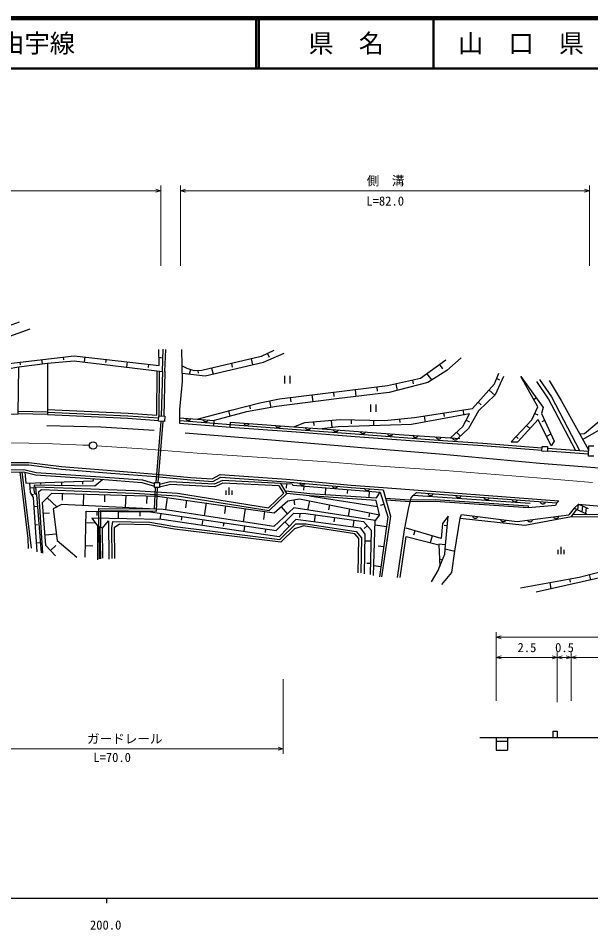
# Model space of a CAD drawing. Units: millimetres, scale not verified. Extents: x 40000 to 680000, y 20000 to 380000.
# Drawn here: x 250481 to 364220, y 198715 to 380000 of the extents above; entities that cross this region are included whole.
import ezdxf
from ezdxf.enums import TextEntityAlignment as Align

# ---------------------------------------------------------------- set-up
doc = ezdxf.new("R2010")
doc.units = ezdxf.units.MM
doc.header["$LTSCALE"] = 1000
doc.linetypes.add('CHAIN', pattern=[18.5, 12, -1.5, 3.5, -1.5])
for name, color, linetype, lineweight in [('M-BGD', 7, 'Continuous', 25), ('M-BMK', 2, 'CHAIN', 13), ('M-BMK-SRVR', 3, 'Continuous', 25), ('M-STR-HTXT', 7, 'Continuous', 13), ('M-TTL', 2, 'Continuous', 140), ('M-TTL-BAND', 7, 'Continuous', 25), ('M-TTL-LINE', 7, 'Continuous', 50)]:
    doc.layers.add(name, color=color, linetype=linetype, lineweight=lineweight)
doc.layers.add('M-TTL-TXT', color=7, linetype='Continuous')
doc.styles.add('ＭＳ ゴシック', font='')
doc.styles.get('ＭＳ ゴシック').set_extended_font_data('MS Gothic')

msp = doc.modelspace()

# ---------------------------------------------------------------- linework, layer by layer
at = {"layer": 'M-BGD'}
for p, q in [((241592, 316278), (250703, 319604)), ((252768, 318129), (242493, 314453)), ((278471, 310963), (278428, 314133)), ((279124, 309747), (279279, 314159)), ((279623, 309732), (279779, 314142)), ((282936, 314115), (283055, 307732)), ((301249, 313906), (298713, 312713)), ((248613, 311302), (261589, 312891)), ((255101, 312096), (255206, 311243)), ((256304, 311373), (261578, 311875)), ((259427, 312626), (259496, 312059)), ((261578, 311875), (279124, 309747)), ((261589, 312891), (278471, 310963)), ((263700, 312650), (263583, 311632)), ((267920, 312168), (267848, 311539)), ((278450, 312548), (278914, 312554)), ((298713, 312713), (286932, 309969)), ((296750, 312256), (297027, 311067)), ((299220, 311580), (303307, 313399)), ((299981, 313310), (300306, 312620)), ((330418, 308396), (335396, 312036)), ((338488, 312431), (335615, 309931)), ((248298, 310245), (250598, 310696)), ((250486, 301291), (250598, 310696)), ((250598, 310696), (256304, 311373)), ((250776, 311567), (250837, 311064)), ((256304, 311373), (256289, 301180)), ((272141, 311686), (272018, 310609)), ((276361, 311204), (276285, 310540)), ((284039, 310327), (282996, 310894)), ((285411, 309880), (284039, 310327)), ((284725, 310104), (284442, 309236)), ((287618, 308866), (299220, 311580)), ((288896, 310427), (289174, 309230)), ((292823, 311341), (292990, 310626)), ((334151, 311126), (334786, 310258)), ((277993, 301040), (278050, 309877)), ((278492, 300907), (278550, 309817)), ((279124, 309747), (278888, 300883)), ((279623, 309732), (279388, 300869)), ((283024, 309402), (287618, 308866)), ((286932, 309969), (285411, 309880)), ((286172, 309925), (286203, 309387)), ((303355, 308870), (303355, 307370)), ((304507, 307370), (304507, 308870)), ((323840, 306927), (330418, 308396)), ((331663, 309306), (332579, 308053)), ((335615, 309931), (331822, 307585)), ((345097, 307257), (345976, 309411)), ((346854, 308759), (345238, 305130)), ((345536, 308334), (346109, 308100)), ((353715, 302689), (350297, 308725)), ((350297, 308725), (354762, 302566)), ((283055, 307732), (282488, 302155)), ((302368, 304299), (320133, 306492)), ((320133, 306492), (323840, 306927)), ((321693, 306664), (321794, 305833)), ((331822, 307585), (324191, 305567)), ((325485, 307294), (325777, 305987)), ((328774, 308029), (328932, 307321)), ((340759, 302408), (345097, 307257)), ((351152, 307216), (351254, 307273)), ((355841, 304330), (353478, 307749)), ((354054, 308147), (356442, 304692)), ((355966, 307975), (358355, 304003)), ((362955, 297442), (375398, 307849)), ((304515, 304562), (304618, 303717)), ((308809, 305087), (308981, 303685)), ((313104, 305613), (313206, 304775)), ((324191, 305567), (313688, 304274)), ((317398, 306139), (317568, 304748)), ((345238, 305130), (341949, 301898)), ((344012, 306044), (345141, 305034)), ((356442, 304692), (361987, 294028)), ((292757, 302036), (298479, 303534)), ((301761, 302792), (295834, 301751)), ((296401, 302992), (296572, 302337)), ((298479, 303534), (302368, 304299)), ((300423, 303917), (300682, 302602)), ((313688, 304274), (301761, 302792)), ((320440, 303210), (320440, 301710)), ((321592, 301710), (321592, 303210)), ((341843, 303620), (342427, 303098)), ((352861, 304198), (353370, 304486)), ((361167, 294087), (355841, 304330)), ((358355, 304003), (363800, 294147)), ((246096, 301203), (250486, 301291)), ((256289, 301180), (250486, 301291)), ((256289, 301680), (250496, 301790)), ((256289, 301680), (266458, 301201)), ((256289, 301180), (266435, 300702)), ((256313, 302180), (266481, 301701)), ((266458, 301201), (272279, 300938)), ((266481, 301701), (272307, 301438)), ((272279, 300938), (278381, 300511)), ((272307, 301438), (277993, 301040)), ((282488, 302155), (282518, 299500)), ((286015, 300283), (292757, 302036)), ((295834, 301751), (289421, 299983)), ((292247, 301908), (292526, 300839)), ((340163, 301302), (328624, 299176)), ((329219, 300565), (340759, 302408)), ((334989, 301487), (335095, 300824)), ((338774, 298836), (340163, 301302)), ((338835, 302101), (338997, 301088)), ((341949, 301898), (339965, 298410)), ((352484, 300133), (353715, 302689)), ((353099, 301411), (353736, 301105)), ((354762, 302566), (354424, 301365)), ((354424, 301365), (356949, 295884)), ((266435, 300702), (272250, 300439)), ((272250, 300439), (278351, 300012)), ((277902, 287671), (278904, 299817)), ((278301, 287638), (279303, 299784)), ((278341, 299842), (278405, 300912)), ((279535, 299770), (278341, 299842)), ((278405, 300912), (279599, 300840)), ((279599, 300840), (279535, 299770)), ((282506, 300536), (286015, 300283)), ((282518, 299500), (289341, 298965)), ((282557, 299999), (289380, 299464)), ((286015, 300283), (289421, 299983)), ((289341, 298965), (289421, 299983)), ((289380, 299464), (292646, 299188)), ((292608, 298690), (292681, 299666)), ((292646, 299188), (305750, 298213)), ((292681, 299666), (305259, 298771)), ((305259, 298771), (307387, 299573)), ((307387, 299573), (314419, 300168)), ((309145, 299722), (309208, 298975)), ((312661, 300019), (312783, 298580)), ((328624, 299176), (314022, 298722)), ((314419, 300168), (323265, 299998)), ((316630, 300126), (316615, 299332)), ((321053, 300041), (321032, 298940)), ((323265, 299998), (329219, 300565)), ((326242, 300282), (326309, 299576)), ((331142, 300872), (331333, 299675)), ((339469, 300069), (340123, 299701)), ((348388, 295730), (352484, 300133)), ((353777, 300226), (349712, 295761)), ((356333, 294991), (353777, 300226)), ((355055, 299995), (354484, 299732)), ((256157, 299000), (266919, 298728)), ((266919, 298728), (277500, 298063)), ((283658, 297542), (300805, 296129)), ((289341, 298965), (292608, 298690)), ((292608, 298690), (305713, 297715)), ((305259, 298771), (310864, 298359)), ((305713, 297715), (317409, 296824)), ((305750, 298213), (317447, 297323)), ((314022, 298722), (310864, 298359)), ((310864, 298359), (327076, 297143)), ((317447, 297323), (334820, 296028)), ((336329, 296566), (338774, 298836)), ((337551, 297701), (338325, 296867)), ((339965, 298410), (337896, 296463)), ((351460, 299032), (352126, 298412)), ((362031, 297348), (362955, 297442)), ((367454, 299001), (362640, 296246)), ((300805, 296129), (318698, 294635)), ((317409, 296824), (334785, 295529)), ((327076, 297143), (336329, 296566)), ((334785, 295529), (342758, 295003)), ((334820, 296028), (342794, 295502)), ((336329, 296566), (338203, 296443)), ((342794, 295502), (354534, 294571)), ((348388, 295730), (349712, 295761)), ((349412, 296831), (349826, 296446)), ((356317, 297254), (355428, 296844)), ((356949, 295884), (356333, 294991)), ((318698, 294635), (334178, 293355)), ((342758, 295003), (354495, 294072)), ((354534, 293874), (354565, 294852)), ((355628, 293839), (354534, 293874)), ((354565, 294852), (355659, 294818)), ((355659, 294818), (355628, 293839)), ((355633, 293983), (363779, 293398)), ((355648, 294483), (363793, 293898)), ((363766, 292916), (363823, 294979)), ((363823, 294979), (364856, 294951)), ((334178, 293355), (354098, 291542)), ((364799, 292888), (363766, 292916)), ((234690, 291680), (252590, 291660)), ((235052, 291179), (252557, 291160)), ((235700, 289872), (251613, 290277)), ((251613, 290277), (254020, 289655)), ((252557, 291160), (259044, 290319)), ((252590, 291660), (259096, 290816)), ((259044, 290319), (268869, 289544)), ((259096, 290816), (268908, 290042)), ((354098, 291542), (379272, 289542)), ((235713, 289372), (251555, 289775)), ((250789, 289756), (252387, 276562)), ((253144, 274604), (251289, 289768)), ((251555, 289775), (253941, 289160)), ((251773, 289719), (251995, 287530)), ((253941, 289160), (266784, 288313)), ((254020, 289655), (266819, 288811)), ((265339, 288000), (265513, 288396)), ((267293, 288274), (265679, 286956)), ((266784, 288313), (275063, 287684)), ((266819, 288811), (275154, 288178)), ((268869, 289544), (277832, 288841)), ((268908, 290042), (277875, 289339)), ((277832, 288841), (284728, 288172)), ((277875, 289339), (284768, 288671)), ((284768, 288671), (289010, 288389)), ((289010, 288389), (290628, 289269)), ((289122, 287881), (290738, 288759)), ((290628, 289269), (303746, 288319)), ((290738, 288759), (303705, 287821)), ((303746, 288319), (316652, 287159)), ((251995, 287530), (265339, 288000)), ((252935, 285676), (252800, 287558)), ((252867, 286617), (253617, 286671)), ((253666, 287112), (253562, 286172)), ((265679, 286956), (253666, 287112)), ((254084, 285284), (253980, 286799)), ((253980, 286799), (264869, 286407)), ((254890, 287632), (254901, 287310)), ((259070, 287779), (259096, 287041)), ((263249, 287926), (263269, 287363)), ((275063, 287684), (277558, 286946)), ((275154, 288178), (277558, 287467)), ((277548, 282397), (277742, 286667)), ((277558, 286667), (277558, 287638)), ((277558, 287638), (278546, 287638)), ((278546, 286667), (277558, 286667)), ((277930, 281994), (278142, 286649)), ((280676, 287799), (278546, 287260)), ((278546, 287638), (278546, 286667)), ((280724, 287295), (278546, 286744)), ((289431, 287305), (280676, 287799)), ((289525, 286799), (280724, 287295)), ((284728, 288172), (289122, 287881)), ((291048, 288035), (289431, 287305)), ((291144, 287530), (289525, 286799)), ((302636, 287495), (291048, 288035)), ((302347, 287008), (291144, 287530)), ((292291, 286694), (292291, 285194)), ((303235, 285545), (302347, 287008)), ((303872, 285460), (302636, 287495)), ((302636, 287495), (304896, 287423)), ((303705, 287821), (316612, 286660)), ((303766, 287459), (303738, 286570)), ((304896, 287423), (305017, 287120)), ((305017, 287120), (322381, 285727)), ((307187, 286946), (307124, 286160)), ((311528, 286597), (311424, 285299)), ((316612, 286660), (322968, 286203)), ((316652, 287159), (323004, 286701)), ((323004, 286701), (357862, 284036)), ((253483, 284684), (252935, 285676)), ((253209, 285180), (253525, 285354)), ((254267, 273872), (253483, 284684)), ((253562, 286172), (253692, 285493)), ((253692, 285493), (254084, 285284)), ((254084, 285284), (255024, 273663)), ((254556, 285872), (255133, 286257)), ((255391, 273631), (254556, 285872)), ((255133, 286257), (264850, 285908)), ((255316, 283665), (257134, 285575)), ((256225, 284620), (258130, 282807)), ((257134, 285575), (278122, 284981)), ((259233, 285516), (259195, 284166)), ((263430, 285397), (263364, 283068)), ((264850, 285908), (273539, 285568)), ((264869, 286407), (273565, 286068)), ((267628, 285278), (267587, 283833)), ((271826, 285159), (271755, 282671)), ((273539, 285568), (282049, 285022)), ((273565, 286068), (282104, 285519)), ((276024, 285040), (275980, 283500)), ((278122, 284981), (301340, 281648)), ((280057, 284703), (279705, 282251)), ((282049, 285022), (300345, 282114)), ((282104, 285519), (300180, 282647)), ((291691, 286098), (291691, 285198)), ((292891, 286098), (292891, 285198)), ((300180, 282647), (303235, 285545)), ((300345, 282114), (303872, 285460)), ((303546, 285996), (308407, 285501)), ((308365, 285002), (303872, 285460)), ((321615, 284119), (308365, 285002)), ((308365, 285002), (321886, 282912)), ((308407, 285501), (321649, 284618)), ((315869, 286249), (315810, 285505)), ((320210, 285901), (320115, 284720)), ((321649, 284618), (322381, 285727)), ((322381, 285727), (323895, 280861)), ((322968, 286203), (324439, 280975)), ((328007, 282343), (328520, 284641)), ((328520, 284641), (328911, 285081)), ((328911, 285081), (329590, 285647)), ((352176, 283461), (328911, 285081)), ((329590, 285647), (357509, 283594)), ((253614, 282882), (254275, 282930)), ((255928, 275152), (255316, 283665)), ((259074, 283271), (257422, 282459)), ((279301, 282314), (259074, 283271)), ((283927, 284147), (283712, 282649)), ((287796, 283592), (287431, 281048)), ((291666, 283036), (291443, 281483)), ((301340, 281648), (304069, 284024)), ((302705, 282836), (303957, 281398)), ((304069, 284024), (306330, 284430)), ((305200, 284227), (305378, 283231)), ((306330, 284430), (322268, 281213)), ((308322, 284028), (307952, 282193)), ((312307, 283224), (312108, 282237)), ((322268, 281213), (321615, 284119)), ((323138, 283294), (322388, 283060)), ((323438, 284532), (328297, 284216)), ((328286, 283816), (323596, 284121)), ((333309, 283871), (328286, 283816)), ((328297, 284216), (333320, 284271)), ((351792, 282650), (333309, 283871)), ((333320, 284271), (351819, 283049)), ((357204, 283066), (351792, 282650)), ((351819, 283049), (351792, 282650)), ((357509, 283594), (357204, 283066)), ((357862, 284036), (357509, 283594)), ((360951, 282595), (361774, 283385)), ((361686, 282222), (361774, 283385)), ((361774, 283385), (363701, 282507)), ((361774, 283385), (381713, 281560)), ((362544, 281831), (362632, 282994)), ((255469, 281537), (256700, 281625)), ((257422, 282459), (258233, 276113)), ((263805, 272843), (263995, 281970)), ((263995, 281970), (276734, 281861)), ((266118, 281952), (266111, 281118)), ((266464, 278928), (266492, 282490)), ((266492, 282490), (277548, 282397)), ((266862, 278746), (266889, 282086)), ((266889, 282086), (277930, 281994)), ((270364, 281916), (270352, 280472)), ((274611, 281879), (274603, 280980)), ((276734, 281861), (301694, 278140)), ((278814, 281551), (278627, 280294)), ((301258, 278895), (279301, 282314)), ((295536, 282481), (295157, 279845)), ((299405, 281926), (299174, 280316)), ((305257, 282604), (301258, 278895)), ((301694, 278140), (305225, 281563)), ((305225, 281563), (307588, 281481)), ((321399, 280141), (305257, 282604)), ((306407, 281522), (306380, 280736)), ((307588, 281481), (319051, 279878)), ((309499, 281214), (309303, 279816)), ((316291, 282419), (315998, 280965)), ((320276, 281615), (320123, 280857)), ((322268, 281213), (321399, 280141)), ((327249, 278286), (328007, 282343)), ((338282, 280584), (338517, 281290)), ((338517, 281290), (349600, 279903)), ((349600, 279903), (359868, 281207)), ((360951, 282595), (359868, 281207)), ((360423, 280874), (361478, 282317)), ((360787, 281372), (381864, 281267)), ((361478, 282317), (360951, 282595)), ((361478, 282317), (363404, 281439)), ((363261, 281505), (363349, 282668)), ((253875, 279278), (254290, 279308)), ((263947, 279688), (265774, 279650)), ((278985, 280286), (265085, 280585)), ((265085, 280585), (266226, 279036)), ((267236, 278575), (268404, 280014)), ((268404, 280014), (268486, 272409)), ((269085, 278654), (269298, 279932)), ((269298, 279932), (276596, 279746)), ((269583, 278797), (270502, 279401)), ((276547, 279247), (270502, 279401)), ((281531, 278399), (276547, 279247)), ((276596, 279746), (281603, 278893)), ((302291, 276863), (278985, 280286)), ((282974, 280931), (282866, 280208)), ((287134, 280311), (286956, 279115)), ((291294, 279691), (291188, 278979)), ((305605, 280313), (302291, 276863)), ((302458, 276336), (305601, 279426)), ((303459, 279851), (304314, 278969)), ((305601, 279426), (307591, 279453)), ((318535, 278575), (305605, 280313)), ((307591, 279453), (317606, 277908)), ((313320, 280680), (313204, 279853)), ((317141, 280146), (316951, 278788)), ((319051, 279878), (320572, 278194)), ((321079, 269197), (321399, 280141)), ((323620, 278870), (321371, 279180)), ((323895, 280861), (322246, 268913)), ((324439, 280975), (322655, 268926)), ((334786, 279509), (334483, 276550)), ((335861, 280954), (334786, 279509)), ((335290, 274432), (335861, 280954)), ((337240, 274029), (338282, 280584)), ((338282, 280584), (351126, 279153)), ((351126, 279153), (360423, 280874)), ((360423, 280874), (381861, 280767)), ((255775, 277280), (258063, 277445)), ((266226, 279036), (266253, 272300)), ((267236, 278575), (266226, 279036)), ((266514, 278905), (266556, 272461)), ((266856, 272459), (266776, 278785)), ((267290, 272599), (267236, 278575)), ((269165, 272554), (269085, 278654)), ((269665, 272561), (269583, 278797)), ((302636, 275811), (281531, 278399)), ((281603, 278893), (302458, 276336)), ((295454, 279070), (295278, 277893)), ((299614, 278450), (299509, 277749)), ((305416, 278543), (302636, 275811)), ((305416, 278543), (307096, 279023)), ((317349, 277442), (307096, 279023)), ((318167, 276501), (317349, 277442)), ((317606, 277908), (318671, 276683)), ((319404, 277379), (318535, 278575)), ((319812, 279036), (319228, 278509)), ((319241, 269502), (319404, 277379)), ((320572, 278194), (320409, 269339)), ((325832, 268755), (327249, 278286)), ((334483, 276550), (327524, 278567)), ((329264, 278063), (329010, 277188)), ((335702, 279063), (335130, 279111)), ((252387, 276562), (252465, 274525)), ((254136, 275674), (254857, 275726)), ((258233, 276113), (262146, 272838)), ((318012, 269716), (318167, 276501)), ((318671, 276683), (318511, 269704)), ((320531, 275981), (319376, 276002)), ((326347, 268751), (327524, 276954)), ((327524, 276954), (334012, 275239)), ((332743, 277054), (332345, 275680)), ((257913, 273093), (255928, 275152)), ((256921, 274123), (257950, 275115)), ((263852, 275125), (265286, 275095)), ((323071, 274887), (321980, 275037)), ((334012, 275239), (334268, 271028)), ((335382, 275281), (334067, 275392)), ((335223, 273390), (335290, 274432)), ((335287, 274384), (335295, 274486)), ((335295, 274486), (337240, 274029)), ((336601, 269793), (337240, 274029)), ((357657, 274306), (357657, 273406)), ((358257, 274903), (358257, 273403)), ((358857, 274306), (358857, 273406)), ((334268, 271028), (335223, 273390)), ((334745, 272209), (334408, 272346)), ((320450, 271553), (319750, 271566)), ((322521, 270904), (321134, 271096)), ((332600, 267944), (333912, 270163)), ((333912, 270163), (334268, 271028)), ((361933, 268868), (373781, 271921)), ((334618, 267372), (336601, 269793)), ((350248, 266702), (361933, 268868)), ((368497, 269295), (353399, 265882)), ((359985, 268507), (360107, 267853)), ((363907, 269377), (364180, 268319)), ((356090, 267785), (356321, 266542)), ((356671, 238236), (357559, 238236)), ((356671, 238236), (356671, 236986)), ((357559, 238236), (357559, 236986)), ((342184, 236986), (396574, 236986)), ((345410, 236986), (345410, 234427)), ((347692, 236153), (345410, 236153)), ((347692, 236986), (347692, 234427)), ((345410, 234427), (347692, 234427))]:
    msp.add_line(p, q, dxfattribs=at)
for points in [[(284760, 300373), (284711, 300261), (284644, 300168), (284542, 300066), (284428, 300014), (284308, 299987), (284153, 299998), (284039, 300042), (283933, 300109), (283844, 300226), (283791, 300328), (283762, 300445)], [(288216, 300089), (288166, 299978), (288098, 299886), (287993, 299785), (287879, 299735), (287759, 299710), (287604, 299724), (287490, 299769), (287386, 299838), (287298, 299956), (287247, 300059), (287220, 300177)], [(296324, 299407), (296276, 299295), (296210, 299202), (296107, 299099), (295993, 299047), (295873, 299020), (295719, 299031), (295604, 299074), (295498, 299142), (295409, 299259), (295356, 299360), (295327, 299478)], [(302613, 298959), (302565, 298848), (302498, 298755), (302396, 298652), (302282, 298600), (302162, 298573), (302008, 298584), (301893, 298627), (301787, 298695), (301698, 298812), (301645, 298913), (301616, 299030)], [(308560, 298529), (308512, 298417), (308445, 298324), (308342, 298221), (308228, 298170), (308108, 298143), (307954, 298155), (307839, 298198), (307734, 298266), (307645, 298383), (307592, 298485), (307563, 298602)], [(314065, 298119), (314016, 298007), (313949, 297915), (313846, 297812), (313732, 297761), (313612, 297734), (313458, 297746), (313343, 297790), (313238, 297858), (313149, 297975), (313096, 298076), (313068, 298194)], [(319469, 297714), (319420, 297602), (319353, 297509), (319250, 297407), (319136, 297355), (319016, 297329), (318862, 297341), (318747, 297384), (318642, 297453), (318553, 297570), (318500, 297671), (318471, 297789)], [(324872, 297309), (324824, 297197), (324757, 297104), (324654, 297002), (324540, 296950), (324420, 296924), (324265, 296936), (324151, 296979), (324046, 297047), (323957, 297164), (323904, 297266), (323875, 297383)], [(329888, 296968), (329841, 296856), (329775, 296762), (329673, 296658), (329560, 296605), (329440, 296578), (329286, 296587), (329171, 296630), (329065, 296696), (328974, 296812), (328920, 296913), (328890, 297030)], [(334514, 296680), (334467, 296567), (334401, 296474), (334300, 296370), (334186, 296317), (334067, 296289), (333912, 296299), (333797, 296341), (333691, 296408), (333600, 296524), (333547, 296625), (333516, 296742)], [(337765, 296472), (337717, 296360), (337651, 296266), (337549, 296163), (337435, 296110), (337315, 296083), (337161, 296093), (337046, 296136), (336940, 296203), (336850, 296319), (336797, 296420), (336767, 296537)], [(307430, 287486), (307380, 287375), (307311, 287283), (307207, 287182), (307092, 287132), (306972, 287108), (306817, 287122), (306703, 287167), (306599, 287237), (306512, 287355), (306461, 287457), (306434, 287575)], [(313883, 286905), (313833, 286794), (313764, 286703), (313660, 286602), (313545, 286552), (313425, 286527), (313270, 286541), (313157, 286587), (313052, 286656), (312965, 286775), (312914, 286877), (312887, 286995)], [(320289, 286395), (320241, 286284), (320174, 286191), (320071, 286088), (319957, 286036), (319837, 286009), (319683, 286020), (319568, 286064), (319463, 286132), (319373, 286248), (319320, 286350), (319291, 286467)], [(332881, 285405), (332833, 285293), (332766, 285201), (332663, 285098), (332549, 285046), (332429, 285020), (332274, 285031), (332160, 285075), (332054, 285143), (331965, 285259), (331913, 285361), (331884, 285479)], [(338465, 284994), (338416, 284883), (338349, 284790), (338246, 284687), (338132, 284635), (338013, 284609), (337858, 284620), (337743, 284664), (337638, 284732), (337549, 284849), (337496, 284950), (337467, 285068)], [(344048, 284584), (344000, 284472), (343933, 284379), (343830, 284276), (343716, 284225), (343596, 284198), (343442, 284210), (343327, 284253), (343222, 284321), (343133, 284438), (343080, 284540), (343051, 284657)], [(349632, 284173), (349584, 284061), (349517, 283968), (349414, 283866), (349300, 283814), (349180, 283788), (349026, 283799), (348911, 283843), (348806, 283910), (348717, 284027), (348664, 284129), (348635, 284246)], [(355216, 283762), (355168, 283651), (355101, 283558), (354998, 283455), (354884, 283403), (354764, 283377), (354609, 283388), (354495, 283432), (354389, 283500), (354300, 283617), (354248, 283718), (354219, 283836)], [(341784, 280881), (341730, 280772), (341658, 280683), (341550, 280585), (341434, 280540), (341313, 280519), (341159, 280539), (341047, 280588), (340945, 280661), (340862, 280783), (340815, 280887), (340792, 281005)], [(347325, 280187), (347271, 280078), (347200, 279989), (347092, 279892), (346975, 279846), (346854, 279826), (346700, 279845), (346588, 279894), (346486, 279967), (346403, 280089), (346356, 280193), (346333, 280312)], [(352663, 280292), (352638, 280172), (352590, 280068), (352510, 279947), (352409, 279874), (352296, 279824), (352143, 279805), (352022, 279825), (351905, 279870), (351794, 279967), (351723, 280056), (351671, 280166)], [(357797, 280944), (357772, 280825), (357725, 280720), (357644, 280599), (357543, 280526), (357431, 280476), (357277, 280457), (357156, 280477), (357039, 280522), (356929, 280619), (356857, 280708), (356805, 280818)]]:
    msp.add_lwpolyline(points, dxfattribs=at)
at = {"layer": 'M-BMK'}
for points in [[(166487, 288851), (171403, 289686), (176335, 290480), (180775, 291126), (185233, 291713), (190185, 292314), (195153, 292869), (199958, 293352), (204779, 293776), (209752, 294180), (214737, 294560), (219215, 294868), (223705, 295116), (228168, 295300), (232634, 295423), (237620, 295498), (242618, 295531), (247605, 295541), (252602, 295497), (257287, 295369), (261971, 295181), (263289, 295123), (264607, 295063)], [(266105, 294979), (271079, 294650), (276062, 294291), (281032, 293899), (286014, 293519), (290990, 293184), (295976, 292853), (300951, 292492), (305937, 292145), (310913, 291814), (315897, 291435), (320599, 291031), (325306, 290687), (330287, 290383), (335275, 290045), (340250, 289667), (345232, 289268), (350203, 288858), (355184, 288441), (359856, 288048), (364539, 287654)]]:
    msp.add_lwpolyline(points, dxfattribs=at)
at = {"layer": 'M-BMK-SRVR'}
msp.add_circle((265356, 295022), 746, dxfattribs=at)
at = {"layer": 'M-STR-HTXT'}
for p, q in [((278811, 346704), (278811, 330743)), ((282701, 330743), (282701, 346704)), ((363957, 346704), (363957, 330743)), ((64819, 345704), (278811, 345704)), ((282701, 345704), (363957, 345704)), ((345410, 244246), (345410, 257886)), ((345410, 256886), (395140, 256886)), ((357559, 253880), (357559, 243956)), ((360338, 253880), (360338, 244246)), ((345410, 252880), (357559, 252880)), ((357559, 252880), (360338, 252880)), ((360338, 252880), (375423, 252880)), ((303107, 233731), (303107, 248569)), ((235042, 234731), (303107, 234731))]:
    msp.add_line(p, q, dxfattribs=at)
for points in [[(277811, 345991), (278811, 345704), (277811, 345419)], [(283701, 345416), (282701, 345704), (283701, 345989)], [(362957, 345991), (363957, 345704), (362957, 345419)], [(346410, 256598), (345410, 256886), (346410, 257171)], [(346410, 252592), (345410, 252880), (346410, 253165)], [(356559, 253167), (357559, 252880), (356559, 252595)], [(358559, 252592), (357559, 252880), (358559, 253165)], [(359338, 253167), (360338, 252880), (359338, 252595)], [(361338, 252592), (360338, 252880), (361338, 253165)], [(302107, 235019), (303107, 234731), (302107, 234446)]]:
    msp.add_lwpolyline(points, dxfattribs=at)
at = {"layer": 'M-TTL'}
msp.add_line((680000, 380000), (40000, 380000), dxfattribs=at)
at = {"layer": 'M-TTL-BAND'}
for p, q in [((40000, 205000), (579000, 205000)), ((268000, 205000), (268000, 204000))]:
    msp.add_line(p, q, dxfattribs=at)
at = {"layer": 'M-TTL-LINE'}
for p, q in [((297750, 380000), (297750, 370000)), ((298250, 380000), (298250, 370000)), ((333000, 380000), (333000, 370000)), ((40000, 370000), (680000, 370000))]:
    msp.add_line(p, q, dxfattribs=at)

# ---------------------------------------------------------------- texts
at = {"layer": 'M-STR-HTXT', "style": 'ＭＳ ゴシック'}
for s, p in [('側\u3000溝', (319704, 346204)), ('L=82.0', (319641, 342184)), ('2.5', (349672, 253380)), ('0.5', (357136, 253380)), ('ガードレール', (264137, 235231)), ('L=70.0', (265387, 231532))]:
    msp.add_text(s, height=1833, dxfattribs=at).set_placement(p, align=Align.BOTTOM_LEFT)
at = {"layer": 'M-TTL-BAND', "style": 'ＭＳ ゴシック'}
msp.add_text('200.0', height=1833, dxfattribs=at).set_placement((267844, 198195), align=Align.BOTTOM_CENTER)
at = {"layer": 'M-TTL-TXT', "style": 'ＭＳ ゴシック'}
msp.add_text('一般県道柳井由宇線', height=3666, dxfattribs=at).set_placement((216734, 375000), align=Align.MIDDLE_LEFT)
for s, p in [('県\u3000名', (315625, 375000)), ('山\u3000口\u3000県', (350375, 375000))]:
    msp.add_text(s, height=3666, dxfattribs=at).set_placement(p, align=Align.MIDDLE_CENTER)

doc.saveas('drawing.dxf')
